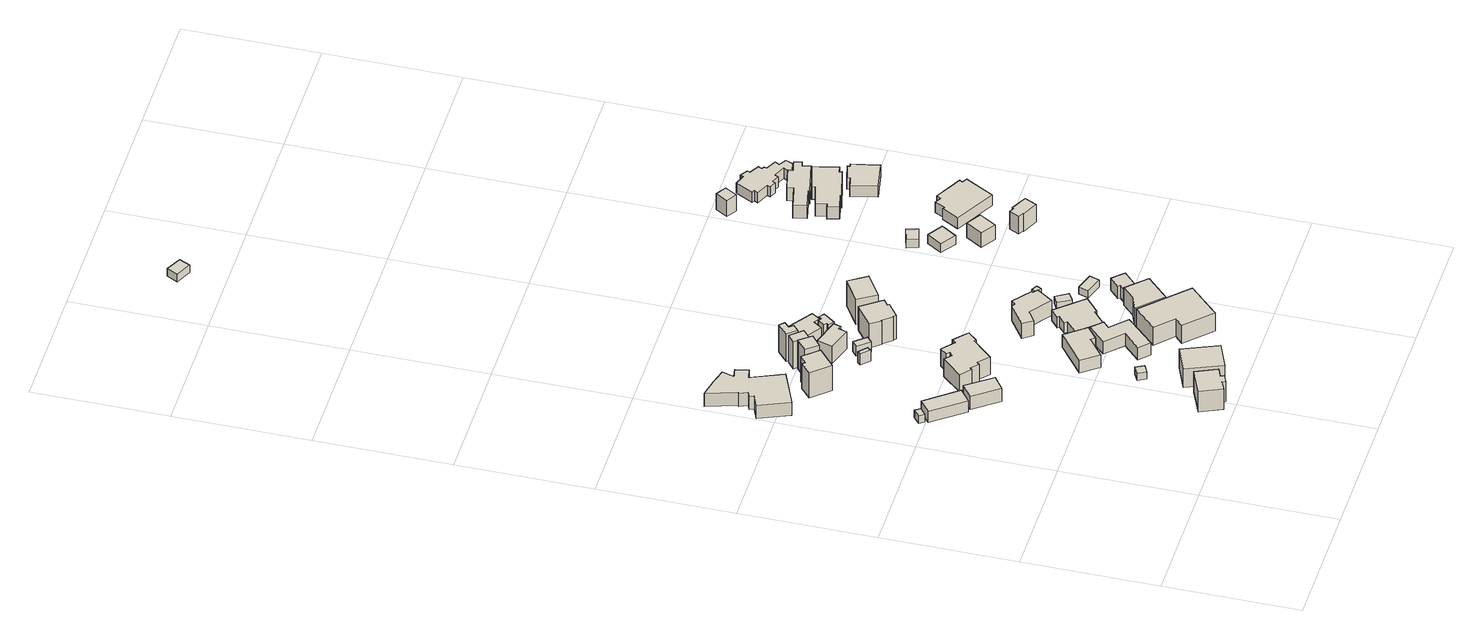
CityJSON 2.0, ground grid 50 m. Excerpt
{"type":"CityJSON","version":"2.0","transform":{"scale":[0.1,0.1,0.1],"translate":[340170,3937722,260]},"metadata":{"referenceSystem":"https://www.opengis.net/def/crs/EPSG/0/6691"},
"CityObjects":{
"building1":{"type":"Building","attributes":{"measuredHeight":4.3,"BuildingIDAttribute.prefecture":"14","BuildingIDAttribute.city":"14151","BuildingDetailAttribute.surveyYear":2015,"BuildingLandSlideRiskAttribute.description":"1","BuildingLandSlideRiskAttribute.areaType":"1"},"geometry":[{"type":"Solid","lod":"1","boundaries":[[[[0,1,2,3]],[[2,4,5,3]],[[1,6,4,2]],[[0,7,6,1]],[[3,5,7,0]],[[4,6,7,5]]]]}]},
"building2":{"type":"Building","attributes":{"usage":"411","measuredHeight":10.5,"storeysAboveGround":2,"BuildingIDAttribute.prefecture":"14","BuildingIDAttribute.city":"14151","BuildingDetailAttribute.totalFloorArea":163.19,"BuildingDetailAttribute.buildingFootprintArea":81.6,"BuildingDetailAttribute.buildingStructureType":"610","BuildingDetailAttribute.buildingStructureOrgType":"2","BuildingDetailAttribute.orgUsage":"10","BuildingDetailAttribute.surveyYear":2015,"BuildingLandSlideRiskAttribute.description":"1","BuildingLandSlideRiskAttribute.areaType":"1"},"geometry":[{"type":"Solid","lod":"1","boundaries":[[[[8,9,10,11,12,13,14,15]],[[14,16,17,15]],[[13,18,16,14]],[[12,19,18,13]],[[11,20,19,12]],[[10,21,20,11]],[[9,22,21,10]],[[8,23,22,9]],[[15,17,23,8]],[[16,18,19,20,21,22,23,17]]]]}]},
"building3":{"type":"Building","attributes":{"usage":"411","measuredHeight":6.9,"storeysAboveGround":1,"BuildingIDAttribute.prefecture":"14","BuildingIDAttribute.city":"14151","BuildingDetailAttribute.totalFloorArea":77.54,"BuildingDetailAttribute.buildingFootprintArea":77.54,"BuildingDetailAttribute.buildingStructureType":"601","BuildingDetailAttribute.buildingStructureOrgType":"1","BuildingDetailAttribute.orgUsage":"10","BuildingDetailAttribute.surveyYear":2015,"BuildingLandSlideRiskAttribute.description":"1","BuildingLandSlideRiskAttribute.areaType":"1"},"geometry":[{"type":"Solid","lod":"1","boundaries":[[[[24,25,26,27]],[[26,28,29,27]],[[25,30,28,26]],[[24,31,30,25]],[[27,29,31,24]],[[28,30,31,29]]]]}]},
"building4":{"type":"Building","attributes":{"usage":"411","measuredHeight":6.5,"storeysAboveGround":1,"BuildingIDAttribute.prefecture":"14","BuildingIDAttribute.city":"14151","BuildingDetailAttribute.totalFloorArea":63.37,"BuildingDetailAttribute.buildingFootprintArea":63.37,"BuildingDetailAttribute.buildingStructureType":"601","BuildingDetailAttribute.buildingStructureOrgType":"1","BuildingDetailAttribute.orgUsage":"10","BuildingDetailAttribute.surveyYear":2015,"BuildingLandSlideRiskAttribute.description":"1","BuildingLandSlideRiskAttribute.areaType":"1"},"geometry":[{"type":"Solid","lod":"1","boundaries":[[[[32,33,34,35]],[[34,36,37,35]],[[33,38,36,34]],[[32,39,38,33]],[[35,37,39,32]],[[36,38,39,37]]]]}]},
"building5":{"type":"Building","attributes":{"usage":"441","measuredHeight":8.8,"storeysAboveGround":2,"BuildingIDAttribute.prefecture":"14","BuildingIDAttribute.city":"14151","BuildingDetailAttribute.totalFloorArea":215.83,"BuildingDetailAttribute.buildingFootprintArea":107.92,"BuildingDetailAttribute.buildingStructureType":"610","BuildingDetailAttribute.buildingStructureOrgType":"2","BuildingDetailAttribute.orgUsage":"180","BuildingDetailAttribute.surveyYear":2015,"BuildingLandSlideRiskAttribute.description":"1","BuildingLandSlideRiskAttribute.areaType":"1"},"geometry":[{"type":"Solid","lod":"1","boundaries":[[[[40,41,42,43]],[[42,44,45,43]],[[41,46,44,42]],[[40,47,46,41]],[[43,45,47,40]],[[44,46,47,45]]]]}]},
"building6":{"type":"Building","attributes":{"measuredHeight":3.5,"BuildingIDAttribute.prefecture":"14","BuildingIDAttribute.city":"14151","BuildingDetailAttribute.surveyYear":2015,"BuildingLandSlideRiskAttribute.description":"1","BuildingLandSlideRiskAttribute.areaType":"1"},"geometry":[{"type":"Solid","lod":"1","boundaries":[[[[48,49,50,51]],[[50,52,53,51]],[[49,54,52,50]],[[48,55,54,49]],[[51,53,55,48]],[[52,54,55,53]]]]}]},
"building7":{"type":"Building","attributes":{"usage":"411","measuredHeight":17.8,"storeysAboveGround":2,"BuildingIDAttribute.prefecture":"14","BuildingIDAttribute.city":"14151","BuildingDetailAttribute.totalFloorArea":420.78,"BuildingDetailAttribute.buildingFootprintArea":210.39,"BuildingDetailAttribute.buildingStructureType":"601","BuildingDetailAttribute.buildingStructureOrgType":"1","BuildingDetailAttribute.orgUsage":"10","BuildingDetailAttribute.surveyYear":2015,"BuildingLandSlideRiskAttribute.description":"1","BuildingLandSlideRiskAttribute.areaType":"1"},"geometry":[{"type":"Solid","lod":"1","boundaries":[[[[56,57,58,59,60,61,62,63,64,65,66,67,68,69,70]],[[69,71,72,70]],[[68,73,71,69]],[[67,74,73,68]],[[66,75,74,67]],[[65,76,75,66]],[[64,77,76,65]],[[63,78,77,64]],[[62,79,78,63]],[[61,80,79,62]],[[60,81,80,61]],[[59,82,81,60]],[[58,83,82,59]],[[57,84,83,58]],[[56,85,84,57]],[[70,72,85,56]],[[71,73,74,75,76,77,78,79,80,81,82,83,84,85,72]]]]}]},
"building8":{"type":"Building","attributes":{"usage":"411","measuredHeight":16.6,"storeysAboveGround":2,"BuildingIDAttribute.prefecture":"14","BuildingIDAttribute.city":"14151","BuildingDetailAttribute.totalFloorArea":128.93,"BuildingDetailAttribute.buildingFootprintArea":64.46,"BuildingDetailAttribute.buildingStructureType":"601","BuildingDetailAttribute.buildingStructureOrgType":"1","BuildingDetailAttribute.orgUsage":"10","BuildingDetailAttribute.surveyYear":2015,"BuildingLandSlideRiskAttribute.description":"1","BuildingLandSlideRiskAttribute.areaType":"1"},"geometry":[{"type":"Solid","lod":"1","boundaries":[[[[86,87,88,89,90,91]],[[90,92,93,91]],[[89,94,92,90]],[[88,95,94,89]],[[87,96,95,88]],[[86,97,96,87]],[[91,93,97,86]],[[92,94,95,96,97,93]]]]}]},
"building9":{"type":"Building","attributes":{"usage":"411","measuredHeight":10.4,"storeysAboveGround":2,"BuildingIDAttribute.prefecture":"14","BuildingIDAttribute.city":"14151","BuildingDetailAttribute.totalFloorArea":332.17,"BuildingDetailAttribute.buildingFootprintArea":166.08,"BuildingDetailAttribute.buildingStructureType":"601","BuildingDetailAttribute.buildingStructureOrgType":"1","BuildingDetailAttribute.orgUsage":"10","BuildingDetailAttribute.surveyYear":2015,"BuildingLandSlideRiskAttribute.description":"1","BuildingLandSlideRiskAttribute.areaType":"1"},"geometry":[{"type":"Solid","lod":"1","boundaries":[[[[98,99,100,101,102,103,104,105,106,107,108,109,110,111,112,113]],[[112,114,115,113]],[[111,116,114,112]],[[110,117,116,111]],[[109,118,117,110]],[[108,119,118,109]],[[107,120,119,108]],[[106,121,120,107]],[[105,122,121,106]],[[104,123,122,105]],[[103,124,123,104]],[[102,125,124,103]],[[101,126,125,102]],[[100,127,126,101]],[[99,128,127,100]],[[98,129,128,99]],[[113,115,129,98]],[[114,116,117,118,119,120,121,122,123,124,125,126,127,128,129,115]]]]}]},
"building10":{"type":"Building","attributes":{"usage":"413","measuredHeight":6.4,"storeysAboveGround":2,"BuildingIDAttribute.prefecture":"14","BuildingIDAttribute.city":"14151","BuildingDetailAttribute.totalFloorArea":182.4,"BuildingDetailAttribute.buildingFootprintArea":91.2,"BuildingDetailAttribute.buildingStructureType":"601","BuildingDetailAttribute.buildingStructureOrgType":"1","BuildingDetailAttribute.orgUsage":"30","BuildingDetailAttribute.surveyYear":2015,"BuildingLandSlideRiskAttribute.description":"1","BuildingLandSlideRiskAttribute.areaType":"1"},"geometry":[{"type":"Solid","lod":"1","boundaries":[[[[130,131,132,133,134,135]],[[134,136,137,135]],[[133,138,136,134]],[[132,139,138,133]],[[131,140,139,132]],[[130,141,140,131]],[[135,137,141,130]],[[136,138,139,140,141,137]]]]}]},
"building11":{"type":"Building","attributes":{"usage":"411","measuredHeight":14.2,"storeysAboveGround":2,"BuildingIDAttribute.prefecture":"14","BuildingIDAttribute.city":"14151","BuildingDetailAttribute.totalFloorArea":42.6,"BuildingDetailAttribute.buildingFootprintArea":21.3,"BuildingDetailAttribute.buildingStructureType":"601","BuildingDetailAttribute.buildingStructureOrgType":"1","BuildingDetailAttribute.orgUsage":"10","BuildingDetailAttribute.surveyYear":2015,"BuildingLandSlideRiskAttribute.description":"1","BuildingLandSlideRiskAttribute.areaType":"1"},"geometry":[{"type":"Solid","lod":"1","boundaries":[[[[142,143,144,145]],[[144,146,147,145]],[[143,148,146,144]],[[142,149,148,143]],[[145,147,149,142]],[[146,148,149,147]]]]}]},
"building12":{"type":"Building","attributes":{"measuredHeight":5.3,"BuildingIDAttribute.prefecture":"14","BuildingIDAttribute.city":"14151","BuildingDetailAttribute.surveyYear":2015,"BuildingLandSlideRiskAttribute.description":"1","BuildingLandSlideRiskAttribute.areaType":"1"},"geometry":[{"type":"Solid","lod":"1","boundaries":[[[[150,151,152,153]],[[152,154,155,153]],[[151,156,154,152]],[[150,157,156,151]],[[153,155,157,150]],[[154,156,157,155]]]]}]},
"building13":{"type":"Building","attributes":{"measuredHeight":14.1,"BuildingIDAttribute.prefecture":"14","BuildingIDAttribute.city":"14151","BuildingDetailAttribute.surveyYear":2015,"BuildingLandSlideRiskAttribute.description":"1","BuildingLandSlideRiskAttribute.areaType":"1"},"geometry":[{"type":"Solid","lod":"1","boundaries":[[[[158,159,160,161]],[[160,162,163,161]],[[159,164,162,160]],[[158,165,164,159]],[[161,163,165,158]],[[162,164,165,163]]]]}]},
"building14":{"type":"Building","attributes":{"usage":"413","measuredHeight":8,"storeysAboveGround":1,"BuildingIDAttribute.prefecture":"14","BuildingIDAttribute.city":"14151","BuildingDetailAttribute.totalFloorArea":120.13,"BuildingDetailAttribute.buildingFootprintArea":120.13,"BuildingDetailAttribute.buildingStructureType":"601","BuildingDetailAttribute.buildingStructureOrgType":"1","BuildingDetailAttribute.orgUsage":"30","BuildingDetailAttribute.surveyYear":2015,"BuildingLandSlideRiskAttribute.description":"1","BuildingLandSlideRiskAttribute.areaType":"1"},"geometry":[{"type":"Solid","lod":"1","boundaries":[[[[166,167,168,169,170,171,172,173]],[[172,174,175,173]],[[171,176,174,172]],[[170,177,176,171]],[[169,178,177,170]],[[168,179,178,169]],[[167,180,179,168]],[[166,181,180,167]],[[173,175,181,166]],[[174,176,177,178,179,180,181,175]]]]}]},
"building15":{"type":"Building","attributes":{"measuredHeight":8.2,"BuildingIDAttribute.prefecture":"14","BuildingIDAttribute.city":"14151","BuildingDetailAttribute.surveyYear":2015,"BuildingLandSlideRiskAttribute.description":"1","BuildingLandSlideRiskAttribute.areaType":"1"},"geometry":[{"type":"Solid","lod":"1","boundaries":[[[[182,183,184,185]],[[184,186,187,185]],[[183,188,186,184]],[[182,189,188,183]],[[185,187,189,182]],[[186,188,189,187]]]]}]},
"building16":{"type":"Building","attributes":{"measuredHeight":17.3,"BuildingIDAttribute.prefecture":"14","BuildingIDAttribute.city":"14151","BuildingDetailAttribute.surveyYear":2015,"BuildingLandSlideRiskAttribute.description":"1","BuildingLandSlideRiskAttribute.areaType":"1"},"geometry":[{"type":"Solid","lod":"1","boundaries":[[[[190,191,192,193,194,195]],[[194,196,197,195]],[[193,198,196,194]],[[192,199,198,193]],[[191,200,199,192]],[[190,201,200,191]],[[195,197,201,190]],[[196,198,199,200,201,197]]]]}]},
"building17":{"type":"Building","attributes":{"usage":"411","measuredHeight":8,"storeysAboveGround":2,"BuildingIDAttribute.prefecture":"14","BuildingIDAttribute.city":"14151","BuildingDetailAttribute.totalFloorArea":102.34,"BuildingDetailAttribute.buildingFootprintArea":51.17,"BuildingDetailAttribute.buildingStructureType":"610","BuildingDetailAttribute.buildingStructureOrgType":"2","BuildingDetailAttribute.orgUsage":"10","BuildingDetailAttribute.surveyYear":2015,"BuildingLandSlideRiskAttribute.description":"1","BuildingLandSlideRiskAttribute.areaType":"1"},"geometry":[{"type":"Solid","lod":"1","boundaries":[[[[202,203,204,205,206,207]],[[206,208,209,207]],[[205,210,208,206]],[[204,211,210,205]],[[203,212,211,204]],[[202,213,212,203]],[[207,209,213,202]],[[208,210,211,212,213,209]]]]}]},
"building18":{"type":"Building","attributes":{"usage":"441","measuredHeight":15.9,"storeysAboveGround":2,"BuildingIDAttribute.prefecture":"14","BuildingIDAttribute.city":"14151","BuildingDetailAttribute.totalFloorArea":427.74,"BuildingDetailAttribute.buildingFootprintArea":213.87,"BuildingDetailAttribute.buildingStructureType":"610","BuildingDetailAttribute.buildingStructureOrgType":"2","BuildingDetailAttribute.orgUsage":"180","BuildingDetailAttribute.surveyYear":2015,"BuildingLandSlideRiskAttribute.description":"1","BuildingLandSlideRiskAttribute.areaType":"1"},"geometry":[{"type":"Solid","lod":"1","boundaries":[[[[214,215,216,217,218,219]],[[218,220,221,219]],[[217,222,220,218]],[[216,223,222,217]],[[215,224,223,216]],[[214,225,224,215]],[[219,221,225,214]],[[220,222,223,224,225,221]]]]}]},
"building19":{"type":"Building","attributes":{"usage":"411","measuredHeight":13.1,"storeysAboveGround":2,"BuildingIDAttribute.prefecture":"14","BuildingIDAttribute.city":"14151","BuildingDetailAttribute.totalFloorArea":100.65,"BuildingDetailAttribute.buildingFootprintArea":50.32,"BuildingDetailAttribute.buildingStructureType":"601","BuildingDetailAttribute.buildingStructureOrgType":"1","BuildingDetailAttribute.orgUsage":"10","BuildingDetailAttribute.surveyYear":2015,"BuildingLandSlideRiskAttribute.description":"1","BuildingLandSlideRiskAttribute.areaType":"1"},"geometry":[{"type":"Solid","lod":"1","boundaries":[[[[226,227,228,229,230,231]],[[230,232,233,231]],[[229,234,232,230]],[[228,235,234,229]],[[227,236,235,228]],[[226,237,236,227]],[[231,233,237,226]],[[232,234,235,236,237,233]]]]}]},
"building20":{"type":"Building","attributes":{"usage":"413","measuredHeight":6.5,"storeysAboveGround":1,"BuildingIDAttribute.prefecture":"14","BuildingIDAttribute.city":"14151","BuildingDetailAttribute.totalFloorArea":133.04,"BuildingDetailAttribute.buildingFootprintArea":133.04,"BuildingDetailAttribute.buildingStructureType":"601","BuildingDetailAttribute.buildingStructureOrgType":"1","BuildingDetailAttribute.orgUsage":"30","BuildingDetailAttribute.surveyYear":2015,"BuildingLandSlideRiskAttribute.description":"1","BuildingLandSlideRiskAttribute.areaType":"1"},"geometry":[{"type":"Solid","lod":"1","boundaries":[[[[238,239,240,241,242,243,244,245,246,247]],[[246,248,249,247]],[[245,250,248,246]],[[244,251,250,245]],[[243,252,251,244]],[[242,253,252,243]],[[241,254,253,242]],[[240,255,254,241]],[[239,256,255,240]],[[238,257,256,239]],[[247,249,257,238]],[[248,250,251,252,253,254,255,256,257,249]]]]}]},
"building21":{"type":"Building","attributes":{"usage":"411","measuredHeight":11,"storeysAboveGround":2,"BuildingIDAttribute.prefecture":"14","BuildingIDAttribute.city":"14151","BuildingDetailAttribute.totalFloorArea":138.09,"BuildingDetailAttribute.buildingFootprintArea":69.05,"BuildingDetailAttribute.buildingStructureType":"601","BuildingDetailAttribute.buildingStructureOrgType":"1","BuildingDetailAttribute.orgUsage":"10","BuildingDetailAttribute.surveyYear":2015,"BuildingLandSlideRiskAttribute.description":"1","BuildingLandSlideRiskAttribute.areaType":"1"},"geometry":[{"type":"Solid","lod":"1","boundaries":[[[[258,259,260,261,262,263,264,265,266,267]],[[266,268,269,267]],[[265,270,268,266]],[[264,271,270,265]],[[263,272,271,264]],[[262,273,272,263]],[[261,274,273,262]],[[260,275,274,261]],[[259,276,275,260]],[[258,277,276,259]],[[267,269,277,258]],[[268,270,271,272,273,274,275,276,277,269]]]]}]},
"building22":{"type":"Building","attributes":{"measuredHeight":8.7,"BuildingIDAttribute.prefecture":"14","BuildingIDAttribute.city":"14151","BuildingDetailAttribute.surveyYear":2015,"BuildingLandSlideRiskAttribute.description":"1","BuildingLandSlideRiskAttribute.areaType":"1"},"geometry":[{"type":"Solid","lod":"1","boundaries":[[[[278,279,280,281,282,283,284,285]],[[284,286,287,285]],[[283,288,286,284]],[[282,289,288,283]],[[281,290,289,282]],[[280,291,290,281]],[[279,292,291,280]],[[278,293,292,279]],[[285,287,293,278]],[[286,288,289,290,291,292,293,287]]]]}]},
"building23":{"type":"Building","attributes":{"usage":"411","measuredHeight":9,"storeysAboveGround":2,"BuildingIDAttribute.prefecture":"14","BuildingIDAttribute.city":"14151","BuildingDetailAttribute.totalFloorArea":170.15,"BuildingDetailAttribute.buildingFootprintArea":85.07,"BuildingDetailAttribute.buildingStructureType":"601","BuildingDetailAttribute.buildingStructureOrgType":"1","BuildingDetailAttribute.orgUsage":"10","BuildingDetailAttribute.surveyYear":2015,"BuildingLandSlideRiskAttribute.description":"1","BuildingLandSlideRiskAttribute.areaType":"1"},"geometry":[{"type":"Solid","lod":"1","boundaries":[[[[294,295,296,297,298,299,300,301,302,303]],[[302,304,305,303]],[[301,306,304,302]],[[300,307,306,301]],[[299,308,307,300]],[[298,309,308,299]],[[297,310,309,298]],[[296,311,310,297]],[[295,312,311,296]],[[294,313,312,295]],[[303,305,313,294]],[[304,306,307,308,309,310,311,312,313,305]]]]}]},
"building24":{"type":"Building","attributes":{"usage":"441","measuredHeight":13,"storeysAboveGround":2,"BuildingIDAttribute.prefecture":"14","BuildingIDAttribute.city":"14151","BuildingDetailAttribute.totalFloorArea":253.66,"BuildingDetailAttribute.buildingFootprintArea":126.83,"BuildingDetailAttribute.buildingStructureType":"610","BuildingDetailAttribute.buildingStructureOrgType":"2","BuildingDetailAttribute.orgUsage":"180","BuildingDetailAttribute.surveyYear":2015,"BuildingLandSlideRiskAttribute.description":"1","BuildingLandSlideRiskAttribute.areaType":"1"},"geometry":[{"type":"Solid","lod":"1","boundaries":[[[[314,315,316,317,318]],[[317,319,320,318]],[[316,321,319,317]],[[315,322,321,316]],[[314,323,322,315]],[[318,320,323,314]],[[319,321,322,323,320]]]]}]},
"building25":{"type":"Building","attributes":{"BuildingIDAttribute.prefecture":"14","BuildingIDAttribute.city":"14151","BuildingDetailAttribute.surveyYear":2015,"BuildingLandSlideRiskAttribute.description":"1","BuildingLandSlideRiskAttribute.areaType":"1"},"geometry":[{"type":"Solid","lod":"1","boundaries":[[[[324,325,326,327]],[[326,328,329,327]],[[325,330,328,326]],[[324,331,330,325]],[[327,329,331,324]],[[328,330,331,329]]]]}]},
"building26":{"type":"Building","attributes":{"usage":"411","measuredHeight":11.6,"storeysAboveGround":2,"BuildingIDAttribute.prefecture":"14","BuildingIDAttribute.city":"14151","BuildingDetailAttribute.totalFloorArea":116.88,"BuildingDetailAttribute.buildingFootprintArea":58.44,"BuildingDetailAttribute.buildingStructureType":"601","BuildingDetailAttribute.buildingStructureOrgType":"1","BuildingDetailAttribute.orgUsage":"10","BuildingDetailAttribute.surveyYear":2015,"BuildingLandSlideRiskAttribute.description":"1","BuildingLandSlideRiskAttribute.areaType":"1"},"geometry":[{"type":"Solid","lod":"1","boundaries":[[[[332,333,334,335]],[[334,336,337,335]],[[333,338,336,334]],[[332,339,338,333]],[[335,337,339,332]],[[336,338,339,337]]]]}]},
"building27":{"type":"Building","attributes":{"measuredHeight":7,"BuildingIDAttribute.prefecture":"14","BuildingIDAttribute.city":"14151","BuildingDetailAttribute.surveyYear":2015,"BuildingLandSlideRiskAttribute.description":"1","BuildingLandSlideRiskAttribute.areaType":"1"},"geometry":[{"type":"Solid","lod":"1","boundaries":[[[[340,341,342,343]],[[342,344,345,343]],[[341,346,344,342]],[[340,347,346,341]],[[343,345,347,340]],[[344,346,347,345]]]]}]},
"building28":{"type":"Building","attributes":{"measuredHeight":10,"BuildingIDAttribute.prefecture":"14","BuildingIDAttribute.city":"14151","BuildingDetailAttribute.surveyYear":2015,"BuildingLandSlideRiskAttribute.description":"1","BuildingLandSlideRiskAttribute.areaType":"1"},"geometry":[{"type":"Solid","lod":"1","boundaries":[[[[348,349,350,351,352,353]],[[352,354,355,353]],[[351,356,354,352]],[[350,357,356,351]],[[349,358,357,350]],[[348,359,358,349]],[[353,355,359,348]],[[354,356,357,358,359,355]]]]}]},
"building29":{"type":"Building","attributes":{"measuredHeight":4.2,"BuildingIDAttribute.prefecture":"14","BuildingIDAttribute.city":"14151","BuildingDetailAttribute.surveyYear":2015,"BuildingLandSlideRiskAttribute.description":"1","BuildingLandSlideRiskAttribute.areaType":"1"},"geometry":[{"type":"Solid","lod":"1","boundaries":[[[[360,361,362,363]],[[362,364,365,363]],[[361,366,364,362]],[[360,367,366,361]],[[363,365,367,360]],[[364,366,367,365]]]]}]},
"building30":{"type":"Building","attributes":{"measuredHeight":3.6,"BuildingIDAttribute.prefecture":"14","BuildingIDAttribute.city":"14151","BuildingDetailAttribute.surveyYear":2015,"BuildingLandSlideRiskAttribute.description":"1","BuildingLandSlideRiskAttribute.areaType":"1"},"geometry":[{"type":"Solid","lod":"1","boundaries":[[[[368,369,370,371]],[[370,372,373,371]],[[369,374,372,370]],[[368,375,374,369]],[[371,373,375,368]],[[372,374,375,373]]]]}]},
"building31":{"type":"Building","attributes":{"usage":"411","measuredHeight":4.2,"storeysAboveGround":1,"BuildingIDAttribute.prefecture":"14","BuildingIDAttribute.city":"14151","BuildingDetailAttribute.totalFloorArea":19.27,"BuildingDetailAttribute.buildingFootprintArea":19.27,"BuildingDetailAttribute.buildingStructureType":"601","BuildingDetailAttribute.buildingStructureOrgType":"1","BuildingDetailAttribute.orgUsage":"10","BuildingDetailAttribute.surveyYear":2015,"BuildingLandSlideRiskAttribute.description":"1","BuildingLandSlideRiskAttribute.areaType":"1"},"geometry":[{"type":"Solid","lod":"1","boundaries":[[[[376,377,378,379]],[[378,380,381,379]],[[377,382,380,378]],[[376,383,382,377]],[[379,381,383,376]],[[380,382,383,381]]]]}]},
"building32":{"type":"Building","attributes":{"usage":"411","measuredHeight":4.4,"storeysAboveGround":1,"BuildingIDAttribute.prefecture":"14","BuildingIDAttribute.city":"14151","BuildingDetailAttribute.totalFloorArea":35.79,"BuildingDetailAttribute.buildingFootprintArea":35.79,"BuildingDetailAttribute.buildingStructureType":"601","BuildingDetailAttribute.buildingStructureOrgType":"1","BuildingDetailAttribute.orgUsage":"10","BuildingDetailAttribute.surveyYear":2015,"BuildingLandSlideRiskAttribute.description":"1","BuildingLandSlideRiskAttribute.areaType":"1"},"geometry":[{"type":"Solid","lod":"1","boundaries":[[[[384,385,386,387]],[[386,388,389,387]],[[385,390,388,386]],[[384,391,390,385]],[[387,389,391,384]],[[388,390,391,389]]]]}]},
"building33":{"type":"Building","attributes":{"usage":"411","measuredHeight":6.7,"storeysAboveGround":1,"BuildingIDAttribute.prefecture":"14","BuildingIDAttribute.city":"14151","BuildingDetailAttribute.totalFloorArea":38.08,"BuildingDetailAttribute.buildingFootprintArea":38.08,"BuildingDetailAttribute.buildingStructureType":"601","BuildingDetailAttribute.buildingStructureOrgType":"1","BuildingDetailAttribute.orgUsage":"10","BuildingDetailAttribute.surveyYear":2015,"BuildingLandSlideRiskAttribute.description":"1","BuildingLandSlideRiskAttribute.areaType":"1"},"geometry":[{"type":"Solid","lod":"1","boundaries":[[[[392,393,394,395]],[[394,396,397,395]],[[393,398,396,394]],[[392,399,398,393]],[[395,397,399,392]],[[396,398,399,397]]]]}]},
"building34":{"type":"Building","attributes":{"usage":"411","measuredHeight":8.4,"storeysAboveGround":1,"BuildingIDAttribute.prefecture":"14","BuildingIDAttribute.city":"14151","BuildingDetailAttribute.totalFloorArea":34.5,"BuildingDetailAttribute.buildingFootprintArea":34.5,"BuildingDetailAttribute.buildingStructureType":"601","BuildingDetailAttribute.buildingStructureOrgType":"1","BuildingDetailAttribute.orgUsage":"10","BuildingDetailAttribute.surveyYear":2015,"BuildingLandSlideRiskAttribute.description":"1","BuildingLandSlideRiskAttribute.areaType":"1"},"geometry":[{"type":"Solid","lod":"1","boundaries":[[[[400,401,402,403,404,405,406,407]],[[406,408,409,407]],[[405,410,408,406]],[[404,411,410,405]],[[403,412,411,404]],[[402,413,412,403]],[[401,414,413,402]],[[400,415,414,401]],[[407,409,415,400]],[[408,410,411,412,413,414,415,409]]]]}]},
"building35":{"type":"Building","attributes":{"usage":"411","measuredHeight":5.8,"storeysAboveGround":1,"BuildingIDAttribute.prefecture":"14","BuildingIDAttribute.city":"14151","BuildingDetailAttribute.totalFloorArea":172.58,"BuildingDetailAttribute.buildingFootprintArea":172.58,"BuildingDetailAttribute.buildingStructureType":"601","BuildingDetailAttribute.buildingStructureOrgType":"1","BuildingDetailAttribute.orgUsage":"10","BuildingDetailAttribute.surveyYear":2015},"geometry":[{"type":"Solid","lod":"1","boundaries":[[[[416,417,418,419,420,421,422,423,424,425]],[[424,426,427,425]],[[423,428,426,424]],[[422,429,428,423]],[[421,430,429,422]],[[420,431,430,421]],[[419,432,431,420]],[[418,433,432,419]],[[417,434,433,418]],[[416,435,434,417]],[[425,427,435,416]],[[426,428,429,430,431,432,433,434,435,427]]]]}]},
"building36":{"type":"Building","attributes":{"measuredHeight":7.7,"BuildingIDAttribute.prefecture":"14","BuildingIDAttribute.city":"14151","BuildingDetailAttribute.surveyYear":2015,"BuildingLandSlideRiskAttribute.description":"1","BuildingLandSlideRiskAttribute.areaType":"1"},"geometry":[{"type":"Solid","lod":"1","boundaries":[[[[436,437,438,439]],[[438,440,441,439]],[[437,442,440,438]],[[436,443,442,437]],[[439,441,443,436]],[[440,442,443,441]]]]}]},
"building37":{"type":"Building","attributes":{"usage":"411","measuredHeight":6.6,"storeysAboveGround":1,"BuildingIDAttribute.prefecture":"14","BuildingIDAttribute.city":"14151","BuildingDetailAttribute.totalFloorArea":155.6,"BuildingDetailAttribute.buildingFootprintArea":155.6,"BuildingDetailAttribute.buildingStructureType":"601","BuildingDetailAttribute.buildingStructureOrgType":"1","BuildingDetailAttribute.orgUsage":"10","BuildingDetailAttribute.surveyYear":2015,"BuildingLandSlideRiskAttribute.description":"1","BuildingLandSlideRiskAttribute.areaType":"1"},"geometry":[{"type":"Solid","lod":"1","boundaries":[[[[444,445,446,447,448,449,450,451,452,453,454,455]],[[454,456,457,455]],[[453,458,456,454]],[[452,459,458,453]],[[451,460,459,452]],[[450,461,460,451]],[[449,462,461,450]],[[448,463,462,449]],[[447,464,463,448]],[[446,465,464,447]],[[445,466,465,446]],[[444,467,466,445]],[[455,457,467,444]],[[456,458,459,460,461,462,463,464,465,466,467,457]]]]}]},
"building38":{"type":"Building","attributes":{"usage":"411","measuredHeight":7.1,"storeysAboveGround":1,"BuildingIDAttribute.prefecture":"14","BuildingIDAttribute.city":"14151","BuildingDetailAttribute.totalFloorArea":104.23,"BuildingDetailAttribute.buildingFootprintArea":104.23,"BuildingDetailAttribute.buildingStructureType":"601","BuildingDetailAttribute.buildingStructureOrgType":"1","BuildingDetailAttribute.orgUsage":"10","BuildingDetailAttribute.surveyYear":2015,"BuildingLandSlideRiskAttribute.description":"1","BuildingLandSlideRiskAttribute.areaType":"1"},"geometry":[{"type":"Solid","lod":"1","boundaries":[[[[468,469,470,471,472,473,474,475,476,477,478,479]],[[478,480,481,479]],[[477,482,480,478]],[[476,483,482,477]],[[475,484,483,476]],[[474,485,484,475]],[[473,486,485,474]],[[472,487,486,473]],[[471,488,487,472]],[[470,489,488,471]],[[469,490,489,470]],[[468,491,490,469]],[[479,481,491,468]],[[480,482,483,484,485,486,487,488,489,490,491,481]]]]}]},
"building39":{"type":"Building","attributes":{"usage":"411","measuredHeight":6.2,"storeysAboveGround":1,"BuildingIDAttribute.prefecture":"14","BuildingIDAttribute.city":"14151","BuildingDetailAttribute.totalFloorArea":96.28,"BuildingDetailAttribute.buildingFootprintArea":96.28,"BuildingDetailAttribute.buildingStructureType":"601","BuildingDetailAttribute.buildingStructureOrgType":"1","BuildingDetailAttribute.orgUsage":"10","BuildingDetailAttribute.surveyYear":2015},"geometry":[{"type":"Solid","lod":"1","boundaries":[[[[492,493,494,495,496,497,498,499]],[[498,500,501,499]],[[497,502,500,498]],[[496,503,502,497]],[[495,504,503,496]],[[494,505,504,495]],[[493,506,505,494]],[[492,507,506,493]],[[499,501,507,492]],[[500,502,503,504,505,506,507,501]]]]}]},
"building40":{"type":"Building","attributes":{"usage":"411","measuredHeight":6,"storeysAboveGround":1,"BuildingIDAttribute.prefecture":"14","BuildingIDAttribute.city":"14151","BuildingDetailAttribute.totalFloorArea":128.89,"BuildingDetailAttribute.buildingFootprintArea":128.89,"BuildingDetailAttribute.buildingStructureType":"601","BuildingDetailAttribute.buildingStructureOrgType":"1","BuildingDetailAttribute.orgUsage":"10","BuildingDetailAttribute.surveyYear":2015,"BuildingLandSlideRiskAttribute.description":"1","BuildingLandSlideRiskAttribute.areaType":"1"},"geometry":[{"type":"Solid","lod":"1","boundaries":[[[[508,509,510,511,512,513,514,515,516,517,518,519,520,521,522,523,524,525,526,527,528,529,530,531,532]],[[531,533,534,532]],[[530,535,533,531]],[[529,536,535,530]],[[528,537,536,529]],[[527,538,537,528]],[[526,539,538,527]],[[525,540,539,526]],[[524,541,540,525]],[[523,542,541,524]],[[522,543,542,523]],[[521,544,543,522]],[[520,545,544,521]],[[519,546,545,520]],[[518,547,546,519]],[[517,548,547,518]],[[516,549,548,517]],[[515,550,549,516]],[[514,551,550,515]],[[513,552,551,514]],[[512,553,552,513]],[[511,554,553,512]],[[510,555,554,511]],[[509,556,555,510]],[[508,557,556,509]],[[532,534,557,508]],[[533,535,536,537,538,539,540,541,542,543,544,545,546,547,548,549,550,551,552,553,554,555,556,557,534]]]]}]}
},
"vertices":[
[100,1032,46],[115,1014,46],[87,992,46],[73,1010,46],[87,992,79],[73,1010,79],[115,1014,79],[100,1032,79],
[415,129,101],[450,51,101],[416,36,101],[422,23,101],[393,10,101],[387,22,101],[352,6,101],[316,86,101],[352,6,191],[316,86,191],[387,22,191],[393,10,191],[422,23,191],[416,36,191],[450,51,191],[415,129,191],
[177,862,46],[86,980,46],[135,1017,46],[226,900,46],[135,1017,95],[226,900,95],[86,980,95],[177,862,95],
[243,761,60],[174,855,60],[226,893,60],[295,799,60],[226,893,118],[295,799,118],[174,855,118],[243,761,118],
[538,214,91],[593,81,91],[494,40,91],[439,173,91],[494,40,174],[439,173,174],[593,81,174],[538,214,174],
[467,351,91],[482,320,91],[451,304,91],[435,335,91],[451,304,122],[435,335,122],[482,320,122],[467,351,122],
[146,1630,1],[195,1513,1],[56,1453,1],[8,1566,1],[54,1586,1],[47,1602,1],[67,1611,1],[55,1641,1],[59,1643,1],[24,1755,1],[91,1741,1],[151,1724,1],[138,1680,1],[173,1687,1],[184,1638,1],[173,1687,59],[184,1638,59],[138,1680,59],[151,1724,59],[91,1741,59],[24,1755,59],[59,1643,59],[55,1641,59],[67,1611,59],[47,1602,59],[54,1586,59],[8,1566,59],[56,1453,59],[195,1513,59],[146,1630,59],
[183,1452,17],[191,1442,17],[219,1466,17],[269,1409,17],[200,1349,17],[142,1415,17],[200,1349,129],[142,1415,129],[269,1409,129],[219,1466,129],[191,1442,129],[183,1452,129],
[339,993,45],[366,969,45],[377,982,45],[367,991,45],[389,1016,45],[434,977,45],[446,990,45],[496,946,45],[465,911,45],[459,916,45],[390,841,45],[351,877,45],[343,868,45],[317,893,45],[309,885,45],[272,917,45],[309,885,122],[272,917,122],[317,893,122],[343,868,122],[351,877,122],[390,841,122],[459,916,122],[465,911,122],[496,946,122],[446,990,122],[434,977,122],[389,1016,122],[367,991,122],[377,982,122],[366,969,122],[339,993,122],
[553,531,81],[482,476,81],[434,538,81],[553,631,81],[613,555,81],[564,516,81],[613,555,136],[564,516,136],[553,631,136],[434,538,136],[482,476,136],[553,531,136],
[281,1492,20],[315,1449,20],[272,1414,20],[238,1457,20],[272,1414,146],[238,1457,146],[315,1449,146],[281,1492,146],
[355,1300,27],[384,1273,27],[373,1260,27],[344,1288,27],[373,1260,76],[344,1288,76],[384,1273,76],[355,1300,76],
[341,1487,20],[312,1462,20],[273,1506,20],[302,1531,20],[273,1506,141],[302,1531,141],[312,1462,141],[341,1487,141],
[636,490,78],[695,432,78],[593,328,78],[556,364,78],[618,426,78],[556,487,78],[620,552,78],[659,513,78],[620,552,132],[659,513,132],[556,487,132],[618,426,132],[556,364,132],[593,328,132],[695,432,132],[636,490,132],
[435,1287,35],[413,1268,35],[377,1312,35],[399,1330,35],[377,1312,78],[399,1330,78],[413,1268,78],[435,1287,78],
[363,1560,20],[344,1542,20],[357,1527,20],[334,1507,20],[305,1539,20],[347,1577,20],[305,1539,142],[347,1577,142],[334,1507,142],[357,1527,142],[344,1542,142],[363,1560,142],
[439,1408,33],[431,1381,33],[418,1385,33],[409,1353,33],[320,1381,33],[337,1439,33],[320,1381,109],[337,1439,109],[409,1353,109],[418,1385,109],[431,1381,109],[439,1408,109],
[779,150,74],[685,243,74],[714,272,74],[650,335,74],[730,416,74],[888,260,74],[730,416,153],[888,260,153],[650,335,153],[714,272,153],[685,243,153],[779,150,153],
[389,1552,33],[475,1493,33],[453,1461,33],[432,1475,33],[409,1443,33],[345,1487,33],[409,1443,107],[345,1487,107],[432,1475,107],[453,1461,107],[475,1493,107],[389,1552,107],
[630,644,77],[658,669,77],[652,674,77],[685,703,77],[775,602,77],[719,553,77],[713,559,77],[666,518,77],[596,597,77],[637,636,77],[596,597,123],[637,636,123],[666,518,123],[713,559,123],[719,553,123],[775,602,123],[685,703,123],[652,674,123],[658,669,123],[630,644,123],
[485,1209,39],[458,1245,39],[455,1242,39],[427,1279,39],[509,1339,39],[565,1263,39],[542,1246,39],[547,1240,39],[496,1202,39],[489,1211,39],[496,1202,144],[489,1211,144],[547,1240,144],[542,1246,144],[565,1263,144],[509,1339,144],[427,1279,144],[455,1242,144],[458,1245,144],[485,1209,144],
[432,1431,39],[423,1438,39],[442,1463,39],[452,1456,39],[460,1467,39],[479,1452,39],[446,1408,39],[426,1423,39],[446,1408,110],[426,1423,110],[479,1452,110],[460,1467,110],[452,1456,110],[442,1463,110],[423,1438,110],[432,1431,110],
[663,838,64],[676,831,64],[688,846,64],[756,792,64],[752,788,64],[768,774,64],[726,714,64],[647,772,64],[606,745,64],[581,781,64],[606,745,130],[581,781,130],[647,772,130],[726,714,130],[768,774,130],[752,788,130],[756,792,130],[688,846,130],[676,831,130],[663,838,130],
[832,488,72],[902,417,72],[821,336,72],[734,423,72],[789,445,72],[734,423,150],[789,445,150],[821,336,150],[902,417,150],[832,488,150],
[746,701,77],[776,719,77],[804,673,77],[774,655,77],[804,673,107],[774,655,107],[776,719,107],[746,701,107],
[605,1407,55],[648,1339,55],[560,1283,55],[517,1350,55],[560,1283,166],[517,1350,166],[648,1339,166],[605,1407,166],
[800,787,64],[791,769,64],[769,780,64],[778,798,64],[769,780,119],[778,798,119],[791,769,119],[800,787,119],
[876,452,72],[843,487,72],[867,509,72],[861,516,72],[898,551,72],[937,510,72],[898,551,126],[937,510,126],[861,516,126],[867,509,126],[843,487,126],[876,452,126],
[836,614,74],[848,651,74],[913,629,74],[901,593,74],[913,629,106],[901,593,106],[848,651,106],[836,614,106],
[97,3636,90],[118,3678,90],[176,3649,90],[156,3607,90],[176,3649,123],[156,3607,123],[118,3678,123],[97,3636,123],
[921,1282,130],[933,1240,130],[880,1225,130],[868,1267,130],[880,1225,167],[868,1267,167],[933,1240,167],[921,1282,167],
[976,1167,122],[939,1111,122],[883,1148,122],[919,1204,122],[883,1148,161],[919,1204,161],[939,1111,161],[976,1167,161],
[1039,1050,122],[1000,987,122],[945,1021,122],[985,1084,122],[945,1021,186],[985,1084,186],[1000,987,186],[1039,1050,186],
[1112,916,82],[1114,919,82],[1093,929,82],[1111,966,82],[1131,957,82],[1134,962,82],[1193,933,82],[1171,887,82],[1193,933,160],[1171,887,160],[1134,962,160],[1131,957,160],[1111,966,160],[1093,929,160],[1114,919,160],[1112,916,160],
[1056,1181,129],[1076,1219,129],[1099,1206,129],[1108,1223,129],[1209,1168,129],[1203,1157,129],[1221,1147,129],[1162,1040,129],[1013,1122,129],[1048,1186,129],[1013,1122,177],[1048,1186,177],[1162,1040,177],[1221,1147,177],[1203,1157,177],[1209,1168,177],[1108,1223,177],[1099,1206,177],[1076,1219,177],[1056,1181,177],
[884,1905,118],[911,1949,118],[950,1926,118],[923,1881,118],[950,1926,189],[923,1881,189],[911,1949,189],[884,1905,189],
[940,1565,148],[930,1604,148],[1017,1627,148],[1014,1639,148],[1120,1667,148],[1143,1575,148],[1117,1569,148],[1120,1560,148],[996,1528,148],[995,1534,148],[938,1519,148],[927,1562,148],[938,1519,202],[927,1562,202],[995,1534,202],[996,1528,202],[1120,1560,202],[1117,1569,202],[1143,1575,202],[1120,1667,202],[1014,1639,202],[1017,1627,202],[930,1604,202],[940,1565,202],
[987,1695,151],[981,1719,151],[1073,1740,151],[1078,1722,151],[1121,1732,151],[1128,1703,151],[1108,1698,151],[1115,1667,151],[985,1638,151],[983,1643,151],[908,1626,151],[898,1675,151],[908,1626,208],[898,1675,208],[983,1643,208],[985,1638,208],[1115,1667,208],[1108,1698,208],[1128,1703,208],[1121,1732,208],[1078,1722,208],[1073,1740,208],[981,1719,208],[987,1695,208],
[1082,1521,164],[1079,1532,164],[1141,1547,164],[1143,1538,164],[1155,1540,164],[1175,1439,164],[1065,1417,164],[1043,1512,164],[1065,1417,213],[1043,1512,213],[1175,1439,213],[1155,1540,213],[1143,1538,213],[1141,1547,213],[1079,1532,213],[1082,1521,213],
[934,1828,157],[969,1893,157],[1008,1879,157],[1013,1891,157],[1041,1874,157],[1037,1863,157],[1072,1843,157],[1066,1829,157],[1076,1823,157],[1073,1814,157],[1112,1794,157],[1102,1778,157],[1129,1761,157],[1119,1735,157],[1083,1726,157],[1076,1738,157],[1087,1757,157],[1044,1776,157],[1037,1764,157],[1009,1775,157],[1004,1765,157],[979,1777,157],[984,1789,157],[937,1809,157],[945,1823,157],[937,1809,202],[945,1823,202],[984,1789,202],[979,1777,202],[1004,1765,202],[1009,1775,202],[1037,1764,202],[1044,1776,202],[1087,1757,202],[1076,1738,202],[1083,1726,202],[1119,1735,202],[1129,1761,202],[1102,1778,202],[1112,1794,202],[1073,1814,202],[1076,1823,202],[1066,1829,202],[1072,1843,202],[1037,1863,202],[1041,1874,202],[1013,1891,202],[1008,1879,202],[969,1893,202],[934,1828,202]
]}
